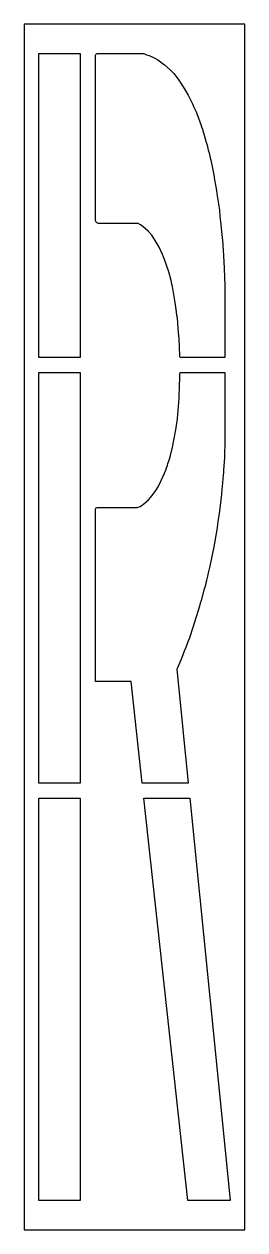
# Model space of a CAD drawing. Header units: inches. Extents: x 0 to 15, y 0 to 82.
import ezdxf

# ---------------------------------------------------------------- set-up
doc = ezdxf.new("R2010")
doc.units = ezdxf.units.IN
doc.header["$MEASUREMENT"] = 0
doc.layers.add('CUT', color=1, linetype='Continuous')

msp = doc.modelspace()

# ---------------------------------------------------------------- linework, layer by layer
at = {"layer": 'CUT'}
for points in [[(0, 0), (15, 0), (15, 82), (0, 82)], [(1, 59.331), (1, 59.556), (1, 80), (3.799, 80), (3.799, 59.331)], [(9.547, 79.238), (9.928, 78.887), (10.162, 78.631), (10.464, 78.255), (10.814, 77.745), (11.146, 77.174), (11.449, 76.573), (11.537, 76.353), (11.683, 76.034), (12.014, 75.164), (12.057, 75.008), (12.112, 74.854), (12.146, 74.733), (12.22, 74.528), (12.355, 74.033), (12.434, 73.776), (12.514, 73.436), (12.569, 73.244), (12.646, 72.901), (12.688, 72.753), (12.773, 72.306), (12.893, 71.758), (12.944, 71.417), (13.076, 70.693), (13.102, 70.459), (13.206, 69.789), (13.224, 69.62), (13.265, 69.351), (13.302, 68.943), (13.377, 68.352), (13.391, 68.117), (13.496, 67.066), (13.524, 66.512), (13.542, 66.354), (13.547, 66.211), (13.577, 65.841), (13.581, 65.697), (13.597, 65.548), (13.626, 64.638), (13.646, 64.381), (13.646, 59.474), (13.638, 59.331), (10.597, 59.331), (10.581, 59.384), (10.573, 59.443), (10.528, 60.616), (10.491, 61.021), (10.477, 61.32), (10.437, 61.662), (10.412, 62.015), (10.386, 62.173), (10.361, 62.444), (10.336, 62.583), (10.273, 63.064), (10.183, 63.602), (10.072, 64.153), (10.032, 64.309), (9.982, 64.568), (9.822, 65.162), (9.544, 65.991), (9.467, 66.165), (9.407, 66.326), (9.172, 66.827), (8.911, 67.286), (8.667, 67.637), (8.423, 67.919), (8.057, 68.247), (7.897, 68.351), (7.741, 68.443), (5.052, 68.443), (4.999, 68.453), (4.946, 68.48), (4.904, 68.52), (4.876, 68.567), (4.865, 68.605), (4.861, 68.644), (4.861, 79.892), (4.869, 79.933), (4.891, 79.966), (4.925, 79.991), (4.967, 80), (8.13, 80), (8.322, 79.917), (8.503, 79.855), (8.836, 79.708), (9.088, 79.566)], [(1, 30.374), (1, 58.311), (3.799, 58.311), (3.799, 30.374)], [(10.412, 55.167), (10.438, 55.484), (10.463, 55.659), (10.488, 56.049), (10.507, 56.198), (10.513, 56.342), (10.528, 56.482), (10.541, 56.909), (10.561, 57.12), (10.576, 58.185), (10.592, 58.311), (13.646, 58.311), (13.646, 53.237), (13.627, 53.007), (13.614, 52.462), (13.598, 52.304), (13.576, 51.885), (13.559, 51.736), (13.546, 51.464), (13.531, 51.342), (13.49, 50.813), (13.438, 50.36), (13.414, 50.033), (13.27, 48.877), (13.168, 48.163), (13.138, 48.012), (13.108, 47.741), (12.882, 46.451), (12.616, 45.146), (12.508, 44.691), (12.466, 44.468), (12.411, 44.276), (12.384, 44.144), (12.342, 43.996), (12.315, 43.854), (12.216, 43.504), (12.037, 42.809), (11.973, 42.61), (11.928, 42.425), (11.829, 42.122), (11.723, 41.749), (11.537, 41.185), (11.497, 41.037), (11.205, 40.194), (11.126, 40.002), (10.984, 39.602), (10.884, 39.367), (10.692, 38.862), (10.418, 38.227), (10.381, 38.125), (11.158, 30.374), (8.023, 30.374), (7.268, 37.302), (4.861, 37.302), (4.861, 49.039), (4.871, 49.077), (4.886, 49.098), (4.918, 49.112), (4.968, 49.117), (7.544, 49.117), (7.67, 49.125), (7.739, 49.144), (7.874, 49.199), (8.023, 49.286), (8.145, 49.381), (8.443, 49.648), (8.693, 49.936), (8.942, 50.285), (9.1, 50.54), (9.323, 50.968), (9.544, 51.47), (9.621, 51.671), (9.672, 51.827), (9.732, 51.978), (9.774, 52.125), (9.851, 52.339), (9.94, 52.652), (10.085, 53.238), (10.206, 53.816), (10.31, 54.414)], [(1, 29.354), (3.799, 29.354), (3.799, 2), (1, 2), (1, 2.113)], [(14, 2), (11.117, 2), (8.134, 29.354), (11.26, 29.354), (14, 2.029)]]:
    msp.add_lwpolyline(points, close=True, dxfattribs=at)

doc.saveas('drawing.dxf')
